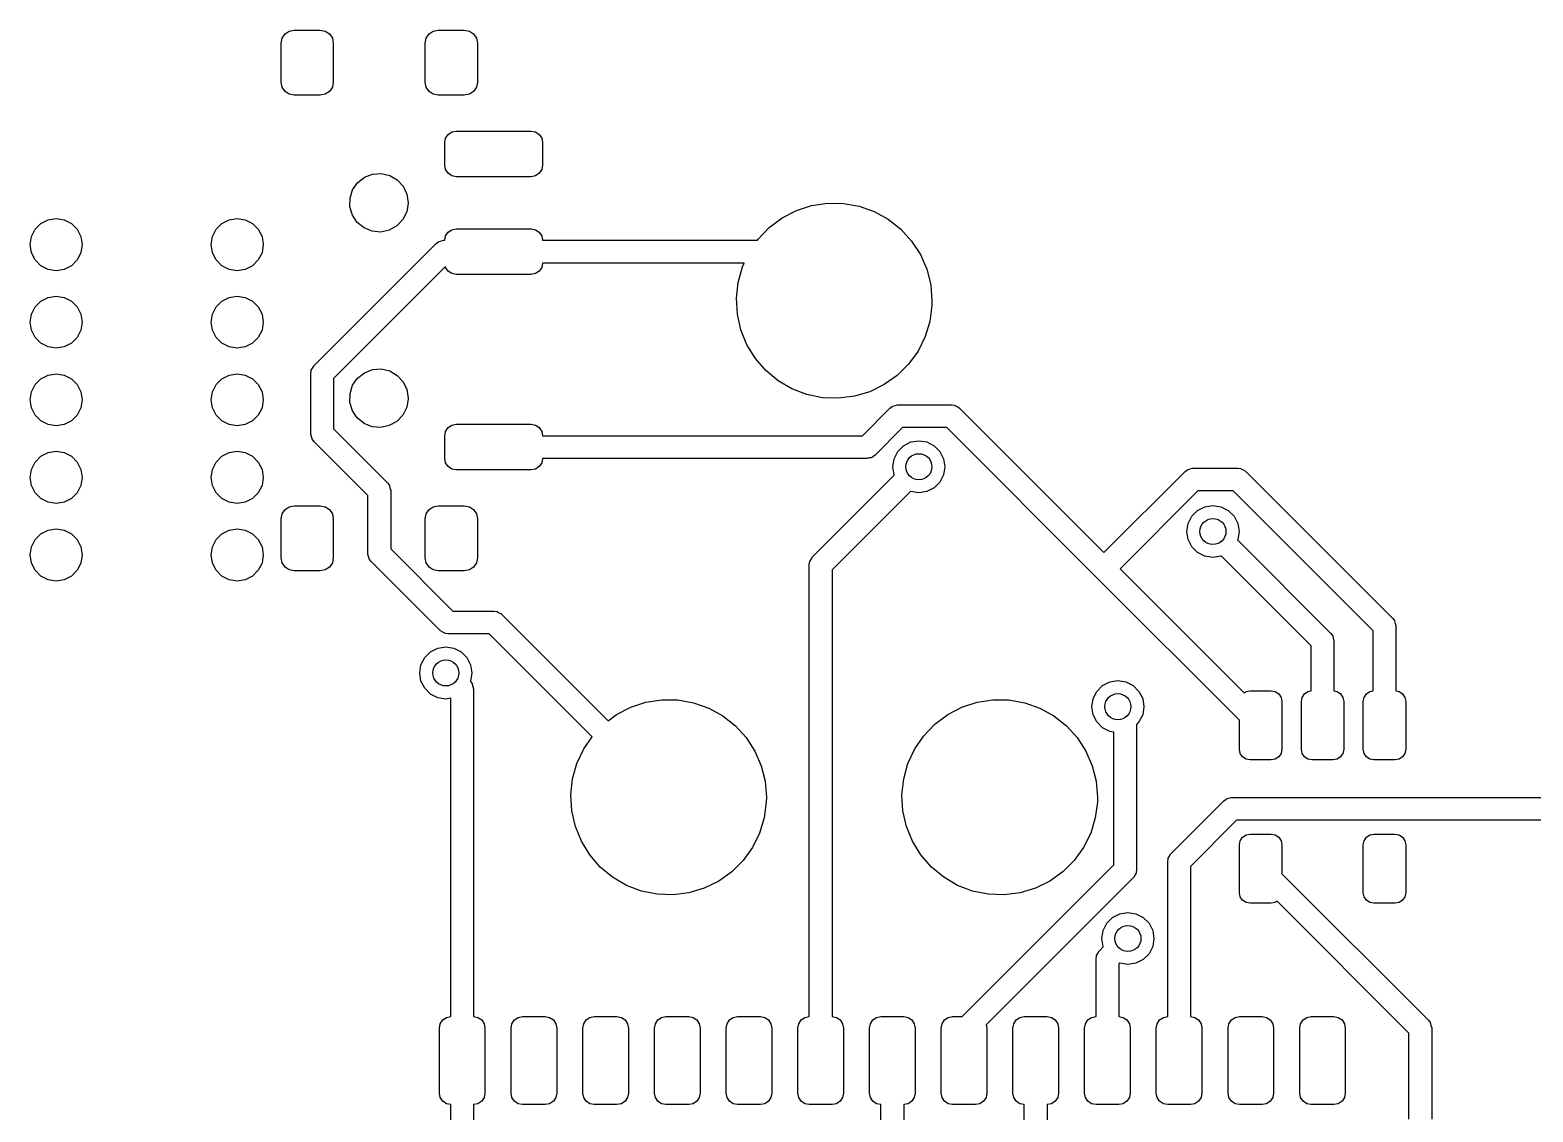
# Model space of a CAD drawing. Extents: x 50 to 376, y -141 to -43.
# Drawn here: x 222.36 to 245.42, y -68.84 to -52.24 of the extents above; entities that cross this region are included whole.
import ezdxf

# ---------------------------------------------------------------- set-up
doc = ezdxf.new("R2010")
doc.units = 0
doc.layers.add('BLACK', color=7, linetype='CONTINUOUS')

msp = doc.modelspace()

# ---------------------------------------------------------------- linework, layer by layer
at = {"layer": 'BLACK', "linetype": 'CONTINUOUS'}
for p, q in [((226.226, -52.3615), (226.27, -52.2966)), ((226.27, -52.2966), (226.334, -52.2532)), ((226.334, -52.2532), (226.411, -52.238)), ((226.411, -52.238), (226.811, -52.238)), ((226.811, -52.238), (226.888, -52.2532)), ((226.888, -52.2532), (226.952, -52.2966)), ((226.952, -52.2966), (226.996, -52.3615)), ((228.436, -52.3615), (228.48, -52.2966)), ((228.48, -52.2966), (228.544, -52.2532)), ((228.544, -52.2532), (228.621, -52.238)), ((228.621, -52.238), (229.021, -52.238)), ((229.021, -52.238), (229.098, -52.2532)), ((229.098, -52.2532), (229.162, -52.2966)), ((229.162, -52.2966), (229.206, -52.3615)), ((226.211, -52.438), (226.226, -52.3615)), ((226.211, -53.038), (226.211, -52.438)), ((226.996, -52.3615), (227.011, -52.438)), ((227.011, -52.438), (227.011, -53.038)), ((228.421, -52.438), (228.436, -52.3615)), ((228.421, -53.038), (228.421, -52.438)), ((229.206, -52.3615), (229.221, -52.438)), ((229.221, -52.438), (229.221, -53.038)), ((226.226, -53.1145), (226.211, -53.038)), ((226.27, -53.1794), (226.226, -53.1145)), ((226.334, -53.2228), (226.27, -53.1794)), ((226.411, -53.238), (226.334, -53.2228)), ((226.811, -53.238), (226.411, -53.238)), ((226.888, -53.2228), (226.811, -53.238)), ((226.952, -53.1794), (226.888, -53.2228)), ((226.996, -53.1145), (226.952, -53.1794)), ((227.011, -53.038), (226.996, -53.1145)), ((228.436, -53.1145), (228.421, -53.038)), ((228.48, -53.1794), (228.436, -53.1145)), ((228.544, -53.2228), (228.48, -53.1794)), ((228.621, -53.238), (228.544, -53.2228)), ((229.021, -53.238), (228.621, -53.238)), ((229.098, -53.2228), (229.021, -53.238)), ((229.162, -53.1794), (229.098, -53.2228)), ((229.206, -53.1145), (229.162, -53.1794)), ((229.221, -53.038), (229.206, -53.1145)), ((228.721, -53.963), (228.734, -53.896)), ((228.734, -53.896), (228.772, -53.8393)), ((228.772, -53.8393), (228.829, -53.8013)), ((228.829, -53.8013), (228.896, -53.788)), ((228.896, -53.788), (230.046, -53.788)), ((230.046, -53.788), (230.113, -53.8013)), ((230.113, -53.8013), (230.17, -53.8393)), ((230.17, -53.8393), (230.208, -53.896)), ((230.208, -53.896), (230.221, -53.963)), ((228.721, -54.313), (228.721, -53.963)), ((230.221, -53.963), (230.221, -54.313)), ((228.734, -54.38), (228.721, -54.313)), ((228.772, -54.4367), (228.734, -54.38)), ((230.208, -54.38), (230.17, -54.4367)), ((230.221, -54.313), (230.208, -54.38)), ((227.307, -54.69), (227.383, -54.58)), ((227.383, -54.58), (227.488, -54.4971)), ((227.488, -54.4971), (227.613, -54.4488)), ((227.613, -54.4488), (227.746, -54.4394)), ((227.746, -54.4394), (227.877, -54.4696)), ((227.877, -54.4696), (227.992, -54.5368)), ((227.992, -54.5368), (228.083, -54.6351)), ((228.083, -54.6351), (228.141, -54.7557)), ((228.829, -54.4747), (228.772, -54.4367)), ((228.896, -54.488), (228.829, -54.4747)), ((230.046, -54.488), (228.896, -54.488)), ((230.113, -54.4747), (230.046, -54.488)), ((230.17, -54.4367), (230.113, -54.4747)), ((227.265, -54.9514), (227.267, -54.8176)), ((227.267, -54.8176), (227.307, -54.69)), ((228.141, -54.7557), (228.161, -54.888)), ((227.304, -55.0796), (227.265, -54.9514)), ((227.378, -55.1909), (227.304, -55.0796)), ((228.139, -55.0271), (228.079, -55.1468)), ((228.161, -54.8951), (228.139, -55.0271)), ((228.161, -54.888), (228.161, -54.8951)), ((233.897, -55.1217), (234.115, -55.0082)), ((234.115, -55.0082), (234.348, -54.9318)), ((234.348, -54.9318), (234.591, -54.8947)), ((234.591, -54.8947), (234.837, -54.8977)), ((234.837, -54.8977), (235.079, -54.9408)), ((235.079, -54.9408), (235.311, -55.0228)), ((235.311, -55.0228), (235.526, -55.1416)), ((222.378, -55.407), (222.434, -55.2955)), ((222.434, -55.2955), (222.523, -55.207)), ((222.523, -55.207), (222.634, -55.1502)), ((222.634, -55.1502), (222.758, -55.1306)), ((222.758, -55.1306), (222.882, -55.1502)), ((222.882, -55.1502), (222.993, -55.207)), ((222.993, -55.207), (223.082, -55.2955)), ((223.082, -55.2955), (223.138, -55.407)), ((225.156, -55.407), (225.213, -55.2955)), ((225.213, -55.2955), (225.301, -55.207)), ((225.301, -55.207), (225.413, -55.1502)), ((225.413, -55.1502), (225.536, -55.1306)), ((225.536, -55.1306), (225.66, -55.1502)), ((225.66, -55.1502), (225.771, -55.207)), ((225.771, -55.207), (225.86, -55.2955)), ((225.86, -55.2955), (225.917, -55.407)), ((227.482, -55.2753), (227.378, -55.1909)), ((227.606, -55.3256), (227.482, -55.2753)), ((227.739, -55.3371), (227.606, -55.3256)), ((227.87, -55.3089), (227.739, -55.3371)), ((227.987, -55.2436), (227.87, -55.3089)), ((228.079, -55.1468), (227.987, -55.2436)), ((228.734, -55.396), (228.772, -55.3393)), ((228.772, -55.3393), (228.829, -55.3013)), ((228.829, -55.3013), (228.896, -55.288)), ((228.896, -55.288), (230.046, -55.288)), ((230.046, -55.288), (230.113, -55.3013)), ((230.113, -55.3013), (230.17, -55.3393)), ((230.17, -55.3393), (230.208, -55.396)), ((233.53, -55.447), (233.7, -55.2693)), ((233.7, -55.2693), (233.897, -55.1217)), ((235.526, -55.1416), (235.719, -55.294)), ((235.719, -55.294), (235.884, -55.4758)), ((222.358, -55.5306), (222.378, -55.407)), ((222.378, -55.6542), (222.358, -55.5306)), ((223.138, -55.407), (223.158, -55.5306)), ((223.158, -55.5306), (223.138, -55.6542)), ((225.136, -55.5306), (225.156, -55.407)), ((225.156, -55.6542), (225.136, -55.5306)), ((225.917, -55.407), (225.936, -55.5306)), ((225.936, -55.5306), (225.917, -55.6542)), ((226.716, -57.3877), (228.59, -55.5143)), ((228.59, -55.5143), (228.624, -55.4874)), ((228.624, -55.4874), (228.629, -55.486)), ((228.629, -55.486), (228.632, -55.4829)), ((228.632, -55.4829), (228.669, -55.474)), ((228.669, -55.474), (228.704, -55.4632)), ((228.704, -55.4632), (228.709, -55.4641)), ((228.709, -55.4641), (228.713, -55.463)), ((228.713, -55.463), (228.721, -55.463)), ((228.721, -55.463), (228.734, -55.396)), ((230.208, -55.396), (230.221, -55.463)), ((230.221, -55.463), (233.519, -55.463)), ((233.519, -55.463), (233.53, -55.447)), ((235.884, -55.4758), (236.018, -55.6822)), ((222.434, -55.7657), (222.378, -55.6542)), ((222.523, -55.8542), (222.434, -55.7657)), ((223.082, -55.7657), (222.993, -55.8542)), ((223.138, -55.6542), (223.082, -55.7657)), ((225.213, -55.7657), (225.156, -55.6542)), ((225.301, -55.8542), (225.213, -55.7657)), ((225.86, -55.7657), (225.771, -55.8542)), ((225.917, -55.6542), (225.86, -55.7657)), ((236.018, -55.6822), (236.116, -55.9076)), ((222.634, -55.911), (222.523, -55.8542)), ((222.758, -55.9306), (222.634, -55.911)), ((222.882, -55.911), (222.758, -55.9306)), ((222.993, -55.8542), (222.882, -55.911)), ((225.413, -55.911), (225.301, -55.8542)), ((225.536, -55.9306), (225.413, -55.911)), ((225.66, -55.911), (225.536, -55.9306)), ((225.771, -55.8542), (225.66, -55.911)), ((228.732, -55.8672), (227.015, -57.5839)), ((228.734, -55.88), (228.732, -55.8672)), ((228.772, -55.9367), (228.734, -55.88)), ((228.829, -55.9747), (228.772, -55.9367)), ((228.896, -55.988), (228.829, -55.9747)), ((230.046, -55.988), (228.896, -55.988)), ((230.113, -55.9747), (230.046, -55.988)), ((230.17, -55.9367), (230.113, -55.9747)), ((230.208, -55.88), (230.17, -55.9367)), ((230.221, -55.813), (230.208, -55.88)), ((233.316, -55.813), (230.221, -55.813)), ((233.223, -56.1099), (233.288, -55.8731)), ((233.288, -55.8731), (233.316, -55.813)), ((236.116, -55.9076), (236.176, -56.146)), ((233.196, -56.3544), (233.223, -56.1099)), ((236.176, -56.146), (236.196, -56.391)), ((222.378, -56.5977), (222.434, -56.4862)), ((222.434, -56.4862), (222.523, -56.3977)), ((222.523, -56.3977), (222.634, -56.3409)), ((222.634, -56.3409), (222.758, -56.3213)), ((222.758, -56.3213), (222.882, -56.3409)), ((222.882, -56.3409), (222.993, -56.3977)), ((222.993, -56.3977), (223.082, -56.4862)), ((223.082, -56.4862), (223.138, -56.5977)), ((225.156, -56.5977), (225.213, -56.4862)), ((225.213, -56.4862), (225.301, -56.3977)), ((225.301, -56.3977), (225.413, -56.3409)), ((225.413, -56.3409), (225.536, -56.3213)), ((225.536, -56.3213), (225.66, -56.3409)), ((225.66, -56.3409), (225.771, -56.3977)), ((225.771, -56.3977), (225.86, -56.4862)), ((225.86, -56.4862), (225.917, -56.5977)), ((233.211, -56.5998), (233.196, -56.3544)), ((236.194, -56.4643), (236.162, -56.708)), ((236.196, -56.391), (236.194, -56.4643)), ((222.358, -56.7213), (222.378, -56.5977)), ((222.378, -56.8449), (222.358, -56.7213)), ((223.138, -56.5977), (223.158, -56.7213)), ((223.158, -56.7213), (223.138, -56.8449)), ((225.136, -56.7213), (225.156, -56.5977)), ((225.156, -56.8449), (225.136, -56.7213)), ((225.917, -56.5977), (225.936, -56.7213)), ((225.936, -56.7213), (225.917, -56.8449)), ((233.265, -56.8396), (233.211, -56.5998)), ((236.162, -56.708), (236.091, -56.9432)), ((222.434, -56.9564), (222.378, -56.8449)), ((223.138, -56.8449), (223.082, -56.9564)), ((225.213, -56.9564), (225.156, -56.8449)), ((225.917, -56.8449), (225.86, -56.9564)), ((233.357, -57.0673), (233.265, -56.8396)), ((236.091, -56.9432), (235.982, -57.1636)), ((222.523, -57.0449), (222.434, -56.9564)), ((222.634, -57.1017), (222.523, -57.0449)), ((222.758, -57.1213), (222.634, -57.1017)), ((222.882, -57.1017), (222.758, -57.1213)), ((222.993, -57.0449), (222.882, -57.1017)), ((223.082, -56.9564), (222.993, -57.0449)), ((225.301, -57.0449), (225.213, -56.9564)), ((225.413, -57.1017), (225.301, -57.0449)), ((225.536, -57.1213), (225.413, -57.1017)), ((225.66, -57.1017), (225.536, -57.1213)), ((225.771, -57.0449), (225.66, -57.1017)), ((225.86, -56.9564), (225.771, -57.0449)), ((233.486, -57.2769), (233.357, -57.0673)), ((235.982, -57.1636), (235.838, -57.3632)), ((226.692, -57.4272), (226.71, -57.3943)), ((226.71, -57.3943), (226.714, -57.3917)), ((226.714, -57.3917), (226.716, -57.3877)), ((233.647, -57.4627), (233.486, -57.2769)), ((235.838, -57.3632), (235.664, -57.5367)), ((222.434, -57.6769), (222.523, -57.5884)), ((222.523, -57.5884), (222.634, -57.5316)), ((222.634, -57.5316), (222.758, -57.512)), ((222.758, -57.512), (222.882, -57.5316)), ((222.882, -57.5316), (222.993, -57.5884)), ((222.993, -57.5884), (223.082, -57.6769)), ((225.213, -57.6769), (225.301, -57.5884)), ((225.301, -57.5884), (225.413, -57.5316)), ((225.413, -57.5316), (225.536, -57.512)), ((225.536, -57.512), (225.66, -57.5316)), ((225.66, -57.5316), (225.771, -57.5884)), ((225.771, -57.5884), (225.86, -57.6769)), ((226.665, -57.5114), (226.671, -57.4679)), ((226.665, -58.4321), (226.665, -57.5114)), ((226.671, -57.4679), (226.673, -57.4637)), ((226.673, -57.4591), (226.692, -57.4272)), ((226.673, -57.4637), (226.673, -57.4591)), ((227.015, -57.5839), (227.015, -58.3596)), ((227.307, -57.69), (227.383, -57.58)), ((227.383, -57.58), (227.488, -57.4971)), ((227.488, -57.4971), (227.613, -57.4488)), ((227.613, -57.4488), (227.746, -57.4394)), ((227.746, -57.4394), (227.877, -57.4696)), ((227.877, -57.4696), (227.992, -57.5368)), ((227.992, -57.5368), (228.083, -57.6351)), ((228.083, -57.6351), (228.141, -57.7557)), ((233.836, -57.6197), (233.647, -57.4627)), ((234.048, -57.7437), (233.836, -57.6197)), ((235.664, -57.5367), (235.464, -57.6794)), ((222.358, -57.912), (222.378, -57.7884)), ((222.378, -57.7884), (222.434, -57.6769)), ((223.082, -57.6769), (223.138, -57.7884)), ((223.138, -57.7884), (223.158, -57.912)), ((225.136, -57.912), (225.156, -57.7884)), ((225.156, -57.7884), (225.213, -57.6769)), ((225.86, -57.6769), (225.917, -57.7884)), ((225.917, -57.7884), (225.936, -57.912)), ((227.265, -57.9514), (227.267, -57.8176)), ((227.267, -57.8176), (227.307, -57.69)), ((228.141, -57.7557), (228.161, -57.888)), ((234.278, -57.8314), (234.048, -57.7437)), ((234.518, -57.8804), (234.278, -57.8314)), ((235.008, -57.8582), (234.764, -57.8895)), ((235.243, -57.7876), (235.008, -57.8582)), ((235.464, -57.6794), (235.243, -57.7876)), ((222.378, -58.0356), (222.358, -57.912)), ((222.434, -58.1471), (222.378, -58.0356)), ((223.138, -58.0356), (223.082, -58.1471)), ((223.158, -57.912), (223.138, -58.0356)), ((225.156, -58.0356), (225.136, -57.912)), ((225.213, -58.1471), (225.156, -58.0356)), ((225.917, -58.0356), (225.86, -58.1471)), ((225.936, -57.912), (225.917, -58.0356)), ((227.304, -58.0796), (227.265, -57.9514)), ((227.378, -58.1909), (227.304, -58.0796)), ((228.139, -58.0271), (228.079, -58.1468)), ((228.161, -57.8951), (228.139, -58.0271)), ((228.161, -57.888), (228.161, -57.8951)), ((234.764, -57.8895), (234.518, -57.8804)), ((235.128, -58.463), (235.55, -58.0407)), ((235.55, -58.0407), (235.585, -58.0138)), ((235.585, -58.0138), (235.589, -58.0124)), ((235.589, -58.0124), (235.593, -58.0093)), ((235.593, -58.0093), (235.629, -58.0004)), ((235.629, -58.0004), (235.665, -57.9896)), ((235.665, -57.9896), (235.669, -57.9905)), ((235.669, -57.9905), (235.674, -57.9894)), ((235.674, -57.9894), (236.495, -57.9894)), ((236.495, -57.9894), (236.539, -57.9949)), ((236.539, -57.9949), (236.543, -57.9971)), ((236.543, -57.9971), (236.548, -57.9974)), ((236.548, -57.9974), (236.58, -58.0167)), ((236.58, -58.0167), (236.612, -58.0343)), ((236.612, -58.0343), (236.615, -58.0382)), ((236.615, -58.0382), (236.619, -58.0407)), ((236.619, -58.0407), (238.835, -60.2565)), ((222.523, -58.2356), (222.434, -58.1471)), ((222.634, -58.2924), (222.523, -58.2356)), ((222.758, -58.312), (222.634, -58.2924)), ((222.882, -58.2924), (222.758, -58.312)), ((222.993, -58.2356), (222.882, -58.2924)), ((223.082, -58.1471), (222.993, -58.2356)), ((225.301, -58.2356), (225.213, -58.1471)), ((225.413, -58.2924), (225.301, -58.2356)), ((225.536, -58.312), (225.413, -58.2924)), ((225.66, -58.2924), (225.536, -58.312)), ((225.771, -58.2356), (225.66, -58.2924)), ((225.86, -58.1471), (225.771, -58.2356)), ((227.482, -58.2753), (227.378, -58.1909)), ((227.606, -58.3256), (227.482, -58.2753)), ((227.739, -58.3371), (227.606, -58.3256)), ((227.87, -58.3089), (227.739, -58.3371)), ((227.987, -58.2436), (227.87, -58.3089)), ((228.079, -58.1468), (227.987, -58.2436)), ((228.772, -58.3393), (228.829, -58.3013)), ((228.829, -58.3013), (228.896, -58.288)), ((228.896, -58.288), (230.046, -58.288)), ((230.046, -58.288), (230.113, -58.3013)), ((230.113, -58.3013), (230.17, -58.3393)), ((226.666, -58.4367), (226.665, -58.4321)), ((226.665, -58.4413), (226.666, -58.4367)), ((226.676, -58.477), (226.665, -58.4413)), ((226.685, -58.5132), (226.676, -58.477)), ((226.688, -58.5167), (226.685, -58.5132)), ((226.689, -58.5212), (226.688, -58.5167)), ((226.716, -58.5558), (226.689, -58.5212)), ((227.541, -59.3805), (226.716, -58.5558)), ((227.015, -58.3596), (227.84, -59.1843)), ((228.721, -58.463), (228.734, -58.396)), ((228.721, -58.813), (228.721, -58.463)), ((228.734, -58.396), (228.772, -58.3393)), ((230.17, -58.3393), (230.208, -58.396)), ((230.208, -58.396), (230.221, -58.463)), ((230.221, -58.463), (235.128, -58.463)), ((235.746, -58.3394), (235.324, -58.7616)), ((236.423, -58.3394), (235.746, -58.3394)), ((235.76, -58.6161), (235.871, -58.5593)), ((235.871, -58.5593), (235.995, -58.5397)), ((235.995, -58.5397), (236.119, -58.5593)), ((236.119, -58.5593), (236.23, -58.6161)), ((238.711, -60.6277), (236.423, -58.3394)), ((222.434, -58.8676), (222.523, -58.7791)), ((222.523, -58.7791), (222.634, -58.7223)), ((222.634, -58.7223), (222.758, -58.7027)), ((222.758, -58.7027), (222.882, -58.7223)), ((222.882, -58.7223), (222.993, -58.7791)), ((222.993, -58.7791), (223.082, -58.8676)), ((225.213, -58.8676), (225.301, -58.7791)), ((225.301, -58.7791), (225.413, -58.7223)), ((225.413, -58.7223), (225.536, -58.7027)), ((225.536, -58.7027), (225.66, -58.7223)), ((225.66, -58.7223), (225.771, -58.7791)), ((225.771, -58.7791), (225.86, -58.8676)), ((235.271, -58.7957), (235.261, -58.802)), ((235.281, -58.7931), (235.271, -58.7957)), ((235.285, -58.7898), (235.281, -58.7931)), ((235.289, -58.7885), (235.285, -58.7898)), ((235.324, -58.7616), (235.289, -58.7885)), ((235.614, -58.8161), (235.671, -58.7046)), ((235.671, -58.7046), (235.76, -58.6161)), ((236.23, -58.6161), (236.319, -58.7046)), ((236.319, -58.7046), (236.375, -58.8161)), ((222.358, -59.1027), (222.378, -58.9791)), ((222.378, -58.9791), (222.434, -58.8676)), ((223.082, -58.8676), (223.138, -58.9791)), ((223.138, -58.9791), (223.158, -59.1027)), ((225.136, -59.1027), (225.156, -58.9791)), ((225.156, -58.9791), (225.213, -58.8676)), ((225.86, -58.8676), (225.917, -58.9791)), ((225.917, -58.9791), (225.936, -59.1027)), ((228.734, -58.88), (228.721, -58.813)), ((228.772, -58.9367), (228.734, -58.88)), ((228.829, -58.9747), (228.772, -58.9367)), ((228.896, -58.988), (228.829, -58.9747)), ((230.046, -58.988), (228.896, -58.988)), ((230.113, -58.9747), (230.046, -58.988)), ((230.17, -58.9367), (230.113, -58.9747)), ((230.208, -58.88), (230.17, -58.9367)), ((230.221, -58.813), (230.208, -58.88)), ((235.2, -58.813), (230.221, -58.813)), ((235.205, -58.8118), (235.2, -58.813)), ((235.209, -58.8127), (235.205, -58.8118)), ((235.234, -58.8051), (235.209, -58.8127)), ((235.261, -58.802), (235.234, -58.8051)), ((235.595, -58.9397), (235.614, -58.8161)), ((235.614, -59.0633), (235.595, -58.9397)), ((236.375, -58.8161), (236.395, -58.9397)), ((236.395, -58.9397), (236.375, -59.0633)), ((238.835, -60.2565), (240.079, -59.0123)), ((240.079, -59.0123), (240.114, -58.9854)), ((240.114, -58.9854), (240.119, -58.984)), ((240.119, -58.984), (240.122, -58.9809)), ((240.122, -58.9809), (240.158, -58.972)), ((240.158, -58.972), (240.194, -58.9612)), ((240.194, -58.9612), (240.199, -58.9621)), ((240.199, -58.9621), (240.203, -58.961)), ((240.203, -58.961), (240.888, -58.961)), ((240.888, -58.961), (240.931, -58.9665)), ((240.931, -58.9665), (240.935, -58.9687)), ((240.935, -58.9687), (240.94, -58.969)), ((240.94, -58.969), (240.972, -58.9883)), ((240.972, -58.9883), (241.005, -59.0059)), ((241.005, -59.0059), (241.007, -59.0098)), ((241.007, -59.0098), (241.011, -59.0123)), ((241.011, -59.0123), (243.263, -61.2636)), ((222.378, -59.2263), (222.358, -59.1027)), ((222.434, -59.3378), (222.378, -59.2263)), ((223.138, -59.2263), (223.082, -59.3378)), ((223.158, -59.1027), (223.138, -59.2263)), ((225.156, -59.2263), (225.136, -59.1027)), ((225.213, -59.3378), (225.156, -59.2263)), ((225.917, -59.2263), (225.86, -59.3378)), ((225.936, -59.1027), (225.917, -59.2263)), ((227.84, -59.1843), (227.867, -59.2189)), ((227.867, -59.2189), (227.868, -59.2234)), ((227.868, -59.2234), (227.871, -59.2269)), ((227.871, -59.2269), (227.88, -59.2631)), ((234.364, -60.3227), (235.618, -59.0695)), ((235.618, -59.0695), (235.614, -59.0633)), ((236.319, -59.1748), (236.23, -59.2633)), ((236.375, -59.0633), (236.319, -59.1748)), ((222.523, -59.4263), (222.434, -59.3378)), ((222.634, -59.4831), (222.523, -59.4263)), ((222.758, -59.5027), (222.634, -59.4831)), ((222.882, -59.4831), (222.758, -59.5027)), ((222.993, -59.4263), (222.882, -59.4831)), ((223.082, -59.3378), (222.993, -59.4263)), ((225.301, -59.4263), (225.213, -59.3378)), ((225.413, -59.4831), (225.301, -59.4263)), ((225.536, -59.5027), (225.413, -59.4831)), ((225.66, -59.4831), (225.536, -59.5027)), ((225.771, -59.4263), (225.66, -59.4831)), ((225.86, -59.3378), (225.771, -59.4263)), ((227.541, -60.2715), (227.541, -59.3805)), ((227.88, -59.2631), (227.891, -59.2988)), ((227.891, -59.2988), (227.89, -59.3034)), ((227.89, -59.3034), (227.891, -59.308)), ((227.891, -59.308), (227.891, -60.199)), ((235.865, -59.317), (234.663, -60.5189)), ((235.871, -59.3201), (235.865, -59.317)), ((235.995, -59.3397), (235.871, -59.3201)), ((236.119, -59.3201), (235.995, -59.3397)), ((236.23, -59.2633), (236.119, -59.3201)), ((240.276, -59.311), (239.083, -60.504)), ((240.815, -59.311), (240.276, -59.311)), ((242.964, -61.4598), (240.815, -59.311)), ((226.211, -59.738), (226.226, -59.6615)), ((226.226, -59.6615), (226.27, -59.5966)), ((226.27, -59.5966), (226.334, -59.5532)), ((226.334, -59.5532), (226.411, -59.538)), ((226.411, -59.538), (226.811, -59.538)), ((226.811, -59.538), (226.888, -59.5532)), ((226.888, -59.5532), (226.952, -59.5966)), ((226.952, -59.5966), (226.996, -59.6615)), ((226.996, -59.6615), (227.011, -59.738)), ((228.421, -59.738), (228.436, -59.6615)), ((228.436, -59.6615), (228.48, -59.5966)), ((228.48, -59.5966), (228.544, -59.5532)), ((228.544, -59.5532), (228.621, -59.538)), ((228.621, -59.538), (229.021, -59.538)), ((229.021, -59.538), (229.098, -59.5532)), ((229.098, -59.5532), (229.162, -59.5966)), ((229.162, -59.5966), (229.206, -59.6615)), ((229.206, -59.6615), (229.221, -59.738)), ((240.126, -59.8099), (240.183, -59.6984)), ((240.183, -59.6984), (240.272, -59.6099)), ((240.272, -59.6099), (240.383, -59.5531)), ((240.383, -59.5531), (240.507, -59.5335)), ((240.507, -59.5335), (240.63, -59.5531)), ((240.63, -59.5531), (240.742, -59.6099)), ((240.742, -59.6099), (240.83, -59.6984)), ((240.83, -59.6984), (240.887, -59.8099)), ((222.523, -59.9698), (222.634, -59.913)), ((222.634, -59.913), (222.758, -59.8934)), ((222.758, -59.8934), (222.882, -59.913)), ((222.882, -59.913), (222.993, -59.9698)), ((225.301, -59.9698), (225.413, -59.913)), ((225.413, -59.913), (225.536, -59.8934)), ((225.536, -59.8934), (225.66, -59.913)), ((225.66, -59.913), (225.771, -59.9698)), ((226.211, -60.338), (226.211, -59.738)), ((227.011, -59.738), (227.011, -60.338)), ((228.421, -60.338), (228.421, -59.738)), ((229.221, -59.738), (229.221, -60.338)), ((240.107, -59.9335), (240.126, -59.8099)), ((240.126, -60.0571), (240.107, -59.9335)), ((240.887, -59.8099), (240.907, -59.9335)), ((240.907, -59.9335), (240.887, -60.0571)), ((222.358, -60.2934), (222.378, -60.1698)), ((222.378, -60.1698), (222.434, -60.0583)), ((222.434, -60.0583), (222.523, -59.9698)), ((222.993, -59.9698), (223.082, -60.0583)), ((223.082, -60.0583), (223.138, -60.1698)), ((223.138, -60.1698), (223.158, -60.2934)), ((225.136, -60.2934), (225.156, -60.1698)), ((225.156, -60.1698), (225.213, -60.0583)), ((225.213, -60.0583), (225.301, -59.9698)), ((225.771, -59.9698), (225.86, -60.0583)), ((225.86, -60.0583), (225.917, -60.1698)), ((225.917, -60.1698), (225.936, -60.2934)), ((240.183, -60.1686), (240.126, -60.0571)), ((240.272, -60.2571), (240.183, -60.1686)), ((240.887, -60.0571), (240.884, -60.0633)), ((240.884, -60.0633), (242.313, -61.4921)), ((222.378, -60.417), (222.358, -60.2934)), ((223.158, -60.2934), (223.138, -60.417)), ((225.156, -60.417), (225.136, -60.2934)), ((225.936, -60.2934), (225.917, -60.417)), ((226.226, -60.4145), (226.211, -60.338)), ((227.011, -60.338), (226.996, -60.4145)), ((227.542, -60.2761), (227.541, -60.2715)), ((227.541, -60.2807), (227.542, -60.2761)), ((227.552, -60.3164), (227.541, -60.2807)), ((227.561, -60.3526), (227.552, -60.3164)), ((227.564, -60.3561), (227.561, -60.3526)), ((227.565, -60.3606), (227.564, -60.3561)), ((227.592, -60.3952), (227.565, -60.3606)), ((228.649, -61.4522), (227.592, -60.3952)), ((227.891, -60.199), (228.845, -61.1535)), ((228.436, -60.4145), (228.421, -60.338)), ((229.221, -60.338), (229.206, -60.4145)), ((234.313, -60.4464), (234.319, -60.4029)), ((234.319, -60.4029), (234.321, -60.3987)), ((234.321, -60.3941), (234.341, -60.3622)), ((234.321, -60.3987), (234.321, -60.3941)), ((234.341, -60.3622), (234.358, -60.3293)), ((234.358, -60.3293), (234.362, -60.3267)), ((234.362, -60.3267), (234.364, -60.3227)), ((240.383, -60.3139), (240.272, -60.2571)), ((240.507, -60.3335), (240.383, -60.3139)), ((240.63, -60.3139), (240.507, -60.3335)), ((240.636, -60.3108), (240.63, -60.3139)), ((242.014, -61.6883), (240.636, -60.3108)), ((222.434, -60.5285), (222.378, -60.417)), ((222.523, -60.617), (222.434, -60.5285)), ((222.634, -60.6738), (222.523, -60.617)), ((222.993, -60.617), (222.882, -60.6738)), ((223.082, -60.5285), (222.993, -60.617)), ((223.138, -60.417), (223.082, -60.5285)), ((225.213, -60.5285), (225.156, -60.417)), ((225.301, -60.617), (225.213, -60.5285)), ((225.413, -60.6738), (225.301, -60.617)), ((225.771, -60.617), (225.66, -60.6738)), ((225.86, -60.5285), (225.771, -60.617)), ((225.917, -60.417), (225.86, -60.5285)), ((226.27, -60.4794), (226.226, -60.4145)), ((226.334, -60.5228), (226.27, -60.4794)), ((226.411, -60.538), (226.334, -60.5228)), ((226.811, -60.538), (226.411, -60.538)), ((226.888, -60.5228), (226.811, -60.538)), ((226.952, -60.4794), (226.888, -60.5228)), ((226.996, -60.4145), (226.952, -60.4794)), ((228.48, -60.4794), (228.436, -60.4145)), ((228.544, -60.5228), (228.48, -60.4794)), ((228.621, -60.538), (228.544, -60.5228)), ((229.021, -60.538), (228.621, -60.538)), ((229.098, -60.5228), (229.021, -60.538)), ((229.162, -60.4794), (229.098, -60.5228)), ((229.206, -60.4145), (229.162, -60.4794)), ((234.313, -67.378), (234.313, -60.4464)), ((234.663, -60.5189), (234.663, -67.378)), ((240.914, -62.8305), (238.711, -60.6277)), ((239.083, -60.504), (240.987, -62.4086)), ((222.758, -60.6934), (222.634, -60.6738)), ((222.882, -60.6738), (222.758, -60.6934)), ((225.536, -60.6934), (225.413, -60.6738)), ((225.66, -60.6738), (225.536, -60.6934)), ((228.845, -61.1535), (229.474, -61.1535)), ((229.474, -61.1535), (229.517, -61.159)), ((229.517, -61.159), (229.521, -61.1612)), ((229.521, -61.1612), (229.526, -61.1615)), ((229.526, -61.1615), (229.558, -61.1808)), ((229.558, -61.1808), (229.591, -61.1984)), ((229.591, -61.1984), (229.593, -61.2023)), ((229.593, -61.2023), (229.597, -61.2048)), ((229.597, -61.2048), (231.23, -62.8371)), ((243.263, -61.2636), (243.29, -61.2982)), ((243.29, -61.2982), (243.291, -61.3027)), ((243.291, -61.3027), (243.294, -61.3062)), ((243.294, -61.3062), (243.303, -61.3424)), ((228.653, -61.4547), (228.649, -61.4522)), ((228.656, -61.4585), (228.653, -61.4547)), ((228.689, -61.4762), (228.656, -61.4585)), ((228.721, -61.4955), (228.689, -61.4762)), ((228.725, -61.4958), (228.721, -61.4955)), ((228.729, -61.498), (228.725, -61.4958)), ((228.773, -61.5035), (228.729, -61.498)), ((229.401, -61.5035), (228.773, -61.5035)), ((230.98, -63.0823), (229.401, -61.5035)), ((242.313, -61.4921), (242.34, -61.5267)), ((242.34, -61.5267), (242.341, -61.5312)), ((242.341, -61.5312), (242.344, -61.5347)), ((242.344, -61.5347), (242.353, -61.5709)), ((242.964, -62.3805), (242.964, -61.4598)), ((243.303, -61.3424), (243.314, -61.3781)), ((243.314, -61.3781), (243.313, -61.3827)), ((243.313, -61.3827), (243.314, -61.3873)), ((243.314, -61.3873), (243.314, -62.3805)), ((228.413, -61.8687), (228.502, -61.7802)), ((228.502, -61.7802), (228.613, -61.7234)), ((228.613, -61.7234), (228.737, -61.7038)), ((228.737, -61.7038), (228.861, -61.7234)), ((228.861, -61.7234), (228.972, -61.7802)), ((228.972, -61.7802), (229.061, -61.8687)), ((242.014, -62.3805), (242.014, -61.6883)), ((242.353, -61.5709), (242.364, -61.6066)), ((242.364, -61.6066), (242.363, -61.6112)), ((242.363, -61.6112), (242.364, -61.6158)), ((242.364, -61.6158), (242.364, -62.3805)), ((228.337, -62.1038), (228.356, -61.9802)), ((228.356, -61.9802), (228.413, -61.8687)), ((229.061, -61.8687), (229.117, -61.9802)), ((229.117, -61.9802), (229.137, -62.1038)), ((228.356, -62.2274), (228.337, -62.1038)), ((228.413, -62.3389), (228.356, -62.2274)), ((229.117, -62.2274), (229.114, -62.234)), ((229.114, -62.234), (229.139, -62.266)), ((229.137, -62.1038), (229.117, -62.2274)), ((238.813, -62.2977), (238.925, -62.2409)), ((238.925, -62.2409), (239.048, -62.2213)), ((239.048, -62.2213), (239.172, -62.2409)), ((239.172, -62.2409), (239.284, -62.2977)), ((228.502, -62.4274), (228.413, -62.3389)), ((228.613, -62.4842), (228.502, -62.4274)), ((228.737, -62.5038), (228.613, -62.4842)), ((229.139, -62.266), (229.14, -62.2705)), ((229.14, -62.2705), (229.143, -62.274)), ((229.143, -62.274), (229.152, -62.3102)), ((229.152, -62.3102), (229.163, -62.3459)), ((229.163, -62.3459), (229.162, -62.3505)), ((229.162, -62.3505), (229.163, -62.3551)), ((229.163, -62.3551), (229.163, -67.378)), ((238.668, -62.4977), (238.725, -62.3862)), ((238.725, -62.3862), (238.813, -62.2977)), ((239.284, -62.2977), (239.372, -62.3862)), ((239.372, -62.3862), (239.429, -62.4977)), ((240.987, -62.4086), (241.014, -62.3904)), ((241.014, -62.3904), (241.076, -62.378)), ((241.076, -62.378), (241.401, -62.378)), ((241.401, -62.378), (241.464, -62.3904)), ((241.464, -62.3904), (241.516, -62.4256)), ((241.516, -62.4256), (241.552, -62.4783)), ((241.552, -62.4783), (241.564, -62.5405)), ((241.864, -62.5405), (241.876, -62.4783)), ((241.876, -62.4783), (241.912, -62.4256)), ((241.912, -62.4256), (241.964, -62.3904)), ((241.964, -62.3904), (242.014, -62.3805)), ((242.364, -62.3805), (242.414, -62.3904)), ((242.414, -62.3904), (242.466, -62.4256)), ((242.466, -62.4256), (242.502, -62.4783)), ((242.502, -62.4783), (242.514, -62.5405)), ((242.814, -62.5405), (242.826, -62.4783)), ((242.826, -62.4783), (242.862, -62.4256)), ((242.862, -62.4256), (242.914, -62.3904)), ((242.914, -62.3904), (242.964, -62.3805)), ((243.314, -62.3805), (243.364, -62.3904)), ((243.364, -62.3904), (243.416, -62.4256)), ((243.416, -62.4256), (243.452, -62.4783)), ((243.452, -62.4783), (243.464, -62.5405)), ((228.813, -62.4917), (228.737, -62.5038)), ((228.813, -67.378), (228.813, -62.4917)), ((231.357, -62.7417), (231.575, -62.6282)), ((231.575, -62.6282), (231.808, -62.5518)), ((231.808, -62.5518), (232.051, -62.5147)), ((232.051, -62.5147), (232.297, -62.5177)), ((232.297, -62.5177), (232.539, -62.5608)), ((232.539, -62.5608), (232.771, -62.6428)), ((232.771, -62.6428), (232.986, -62.7616)), ((236.437, -62.7417), (236.655, -62.6282)), ((236.655, -62.6282), (236.888, -62.5518)), ((236.888, -62.5518), (237.131, -62.5147)), ((237.131, -62.5147), (237.377, -62.5177)), ((237.377, -62.5177), (237.619, -62.5608)), ((237.619, -62.5608), (237.851, -62.6428)), ((237.851, -62.6428), (238.066, -62.7616)), ((238.648, -62.6213), (238.668, -62.4977)), ((238.668, -62.7449), (238.648, -62.6213)), ((239.429, -62.4977), (239.448, -62.6213)), ((239.448, -62.6213), (239.429, -62.7449)), ((241.564, -62.5405), (241.564, -63.2755)), ((241.864, -63.2755), (241.864, -62.5405)), ((242.514, -62.5405), (242.514, -63.2755)), ((242.814, -63.2755), (242.814, -62.5405)), ((243.464, -62.5405), (243.464, -63.2755)), ((231.23, -62.8371), (231.357, -62.7417)), ((232.986, -62.7616), (233.179, -62.914)), ((233.179, -62.914), (233.344, -63.0958)), ((236.07, -63.067), (236.24, -62.8893)), ((236.24, -62.8893), (236.437, -62.7417)), ((238.066, -62.7616), (238.259, -62.914)), ((238.259, -62.914), (238.424, -63.0958)), ((238.725, -62.8564), (238.668, -62.7449)), ((238.813, -62.9449), (238.725, -62.8564)), ((238.925, -63.0017), (238.813, -62.9449)), ((239.372, -62.8564), (239.336, -62.8924)), ((239.336, -62.8924), (239.336, -65.1233)), ((239.429, -62.7449), (239.372, -62.8564)), ((240.914, -63.2755), (240.914, -62.8305)), ((230.852, -63.2701), (230.98, -63.0823)), ((233.344, -63.0958), (233.478, -63.3022)), ((235.932, -63.2701), (236.07, -63.067)), ((238.424, -63.0958), (238.558, -63.3022)), ((238.986, -63.0114), (238.925, -63.0017)), ((238.986, -65.0508), (238.986, -63.0114)), ((230.748, -63.4931), (230.852, -63.2701)), ((233.478, -63.3022), (233.576, -63.5276)), ((235.828, -63.4931), (235.932, -63.2701)), ((238.558, -63.3022), (238.656, -63.5276)), ((240.926, -63.3377), (240.914, -63.2755)), ((240.962, -63.3904), (240.926, -63.3377)), ((241.014, -63.4256), (240.962, -63.3904)), ((241.516, -63.3904), (241.464, -63.4256)), ((241.552, -63.3377), (241.516, -63.3904)), ((241.564, -63.2755), (241.552, -63.3377)), ((241.876, -63.3377), (241.864, -63.2755)), ((241.912, -63.3904), (241.876, -63.3377)), ((241.964, -63.4256), (241.912, -63.3904)), ((242.466, -63.3904), (242.414, -63.4256)), ((242.502, -63.3377), (242.466, -63.3904)), ((242.514, -63.2755), (242.502, -63.3377)), ((242.826, -63.3377), (242.814, -63.2755)), ((242.862, -63.3904), (242.826, -63.3377)), ((242.914, -63.4256), (242.862, -63.3904)), ((243.416, -63.3904), (243.364, -63.4256)), ((243.452, -63.3377), (243.416, -63.3904)), ((243.464, -63.2755), (243.452, -63.3377)), ((230.683, -63.7299), (230.748, -63.4931)), ((233.576, -63.5276), (233.636, -63.766)), ((235.763, -63.7299), (235.828, -63.4931)), ((238.656, -63.5276), (238.716, -63.766)), ((241.076, -63.438), (241.014, -63.4256)), ((241.401, -63.438), (241.076, -63.438)), ((241.464, -63.4256), (241.401, -63.438)), ((242.026, -63.438), (241.964, -63.4256)), ((242.351, -63.438), (242.026, -63.438)), ((242.414, -63.4256), (242.351, -63.438)), ((242.976, -63.438), (242.914, -63.4256)), ((243.301, -63.438), (242.976, -63.438)), ((243.364, -63.4256), (243.301, -63.438)), ((230.656, -63.9744), (230.683, -63.7299)), ((233.636, -63.766), (233.656, -64.011)), ((235.736, -63.9744), (235.763, -63.7299)), ((238.716, -63.766), (238.736, -64.011)), ((230.671, -64.2198), (230.656, -63.9744)), ((233.654, -64.0843), (233.622, -64.328)), ((233.656, -64.011), (233.654, -64.0843)), ((235.751, -64.2198), (235.736, -63.9744)), ((238.734, -64.0843), (238.702, -64.328)), ((238.736, -64.011), (238.734, -64.0843)), ((239.864, -64.8754), (240.673, -64.0666)), ((240.673, -64.0666), (240.708, -64.0397)), ((240.708, -64.0397), (240.712, -64.0383)), ((240.712, -64.0383), (240.716, -64.0352)), ((240.716, -64.0352), (240.752, -64.0263)), ((240.752, -64.0263), (240.788, -64.0155)), ((240.788, -64.0155), (240.792, -64.0164)), ((240.792, -64.0164), (240.797, -64.0153)), ((240.797, -64.0153), (245.685, -64.0153)), ((230.725, -64.4596), (230.671, -64.2198)), ((233.622, -64.328), (233.551, -64.5632)), ((235.805, -64.4596), (235.751, -64.2198)), ((238.702, -64.328), (238.631, -64.5632)), ((230.817, -64.6873), (230.725, -64.4596)), ((233.551, -64.5632), (233.442, -64.7836)), ((235.897, -64.6873), (235.805, -64.4596)), ((238.631, -64.5632), (238.522, -64.7836)), ((240.869, -64.3653), (240.163, -65.0716)), ((245.613, -64.3653), (240.869, -64.3653)), ((230.946, -64.8969), (230.817, -64.6873)), ((233.442, -64.7836), (233.298, -64.9832)), ((236.026, -64.8969), (235.897, -64.6873)), ((238.522, -64.7836), (238.378, -64.9832)), ((240.914, -64.7405), (240.926, -64.6783)), ((240.914, -65.4755), (240.914, -64.7405)), ((240.926, -64.6783), (240.962, -64.6256)), ((240.962, -64.6256), (241.014, -64.5904)), ((241.014, -64.5904), (241.076, -64.578)), ((241.076, -64.578), (241.401, -64.578)), ((241.401, -64.578), (241.464, -64.5904)), ((241.464, -64.5904), (241.516, -64.6256)), ((241.516, -64.6256), (241.552, -64.6783)), ((241.552, -64.6783), (241.564, -64.7405)), ((241.564, -64.7405), (241.564, -65.1855)), ((242.814, -64.7405), (242.826, -64.6783)), ((242.814, -65.4755), (242.814, -64.7405)), ((242.826, -64.6783), (242.862, -64.6256)), ((242.862, -64.6256), (242.914, -64.5904)), ((242.914, -64.5904), (242.976, -64.578)), ((242.976, -64.578), (243.301, -64.578)), ((243.301, -64.578), (243.364, -64.5904)), ((243.364, -64.5904), (243.416, -64.6256)), ((243.416, -64.6256), (243.452, -64.6783)), ((243.452, -64.6783), (243.464, -64.7405)), ((243.464, -64.7405), (243.464, -65.4755)), ((231.107, -65.0827), (230.946, -64.8969)), ((233.298, -64.9832), (233.124, -65.1567)), ((236.187, -65.0827), (236.026, -64.8969)), ((238.378, -64.9832), (238.204, -65.1567)), ((239.813, -64.9991), (239.819, -64.9556)), ((239.813, -67.378), (239.813, -64.9991)), ((239.819, -64.9556), (239.821, -64.9514)), ((239.821, -64.9468), (239.841, -64.9149)), ((239.821, -64.9514), (239.821, -64.9468)), ((239.841, -64.9149), (239.858, -64.882)), ((239.858, -64.882), (239.862, -64.8794)), ((239.862, -64.8794), (239.864, -64.8754)), ((231.296, -65.2397), (231.107, -65.0827)), ((231.508, -65.3637), (231.296, -65.2397)), ((233.124, -65.1567), (232.924, -65.2994)), ((236.376, -65.2397), (236.187, -65.0827)), ((236.588, -65.3637), (236.376, -65.2397)), ((236.659, -67.378), (238.986, -65.0508)), ((239.285, -65.247), (237.028, -67.5035)), ((238.204, -65.1567), (238.004, -65.2994)), ((239.287, -65.243), (239.285, -65.247)), ((239.291, -65.2404), (239.287, -65.243)), ((239.309, -65.2075), (239.291, -65.2404)), ((239.328, -65.1756), (239.309, -65.2075)), ((239.331, -65.1668), (239.328, -65.171)), ((239.328, -65.171), (239.328, -65.1756)), ((239.336, -65.1233), (239.331, -65.1668)), ((240.163, -65.0716), (240.163, -67.378)), ((241.564, -65.1855), (243.812, -67.4335)), ((231.738, -65.4514), (231.508, -65.3637)), ((231.978, -65.5004), (231.738, -65.4514)), ((232.468, -65.4782), (232.224, -65.5095)), ((232.703, -65.4076), (232.468, -65.4782)), ((232.924, -65.2994), (232.703, -65.4076)), ((236.818, -65.4514), (236.588, -65.3637)), ((237.058, -65.5004), (236.818, -65.4514)), ((237.548, -65.4782), (237.304, -65.5095)), ((237.783, -65.4076), (237.548, -65.4782)), ((238.004, -65.2994), (237.783, -65.4076)), ((240.926, -65.5377), (240.914, -65.4755)), ((242.826, -65.5377), (242.814, -65.4755)), ((243.464, -65.4755), (243.452, -65.5377)), ((232.224, -65.5095), (231.978, -65.5004)), ((237.304, -65.5095), (237.058, -65.5004)), ((240.962, -65.5904), (240.926, -65.5377)), ((241.014, -65.6256), (240.962, -65.5904)), ((241.076, -65.638), (241.014, -65.6256)), ((241.401, -65.638), (241.076, -65.638)), ((241.464, -65.6256), (241.401, -65.638)), ((241.491, -65.6074), (241.464, -65.6256)), ((243.513, -67.6297), (241.491, -65.6074)), ((242.862, -65.5904), (242.826, -65.5377)), ((242.914, -65.6256), (242.862, -65.5904)), ((242.976, -65.638), (242.914, -65.6256)), ((243.301, -65.638), (242.976, -65.638)), ((243.364, -65.6256), (243.301, -65.638)), ((243.416, -65.5904), (243.364, -65.6256)), ((243.452, -65.5377), (243.416, -65.5904)), ((238.822, -66.0552), (238.878, -65.9437)), ((238.878, -65.9437), (238.967, -65.8552)), ((238.967, -65.8552), (239.078, -65.7984)), ((239.078, -65.7984), (239.202, -65.7788)), ((239.202, -65.7788), (239.326, -65.7984)), ((239.326, -65.7984), (239.437, -65.8552)), ((239.437, -65.8552), (239.526, -65.9437)), ((239.526, -65.9437), (239.582, -66.0552)), ((238.802, -66.1788), (238.822, -66.0552)), ((239.582, -66.0552), (239.602, -66.1788)), ((238.721, -66.4403), (238.741, -66.4084)), ((238.741, -66.4084), (238.758, -66.3755)), ((238.758, -66.3755), (238.762, -66.3729)), ((238.762, -66.3729), (238.764, -66.3689)), ((238.764, -66.3689), (238.825, -66.3086)), ((238.822, -66.3024), (238.802, -66.1788)), ((238.825, -66.3086), (238.822, -66.3024)), ((239.582, -66.3024), (239.526, -66.4139)), ((239.602, -66.1788), (239.582, -66.3024)), ((238.713, -66.4926), (238.719, -66.4491)), ((238.713, -67.378), (238.713, -66.4926)), ((238.719, -66.4491), (238.721, -66.4449)), ((238.721, -66.4449), (238.721, -66.4403)), ((239.072, -66.5561), (239.063, -66.5651)), ((239.063, -66.5651), (239.063, -67.378)), ((239.078, -66.5592), (239.072, -66.5561)), ((239.202, -66.5788), (239.078, -66.5592)), ((239.326, -66.5592), (239.202, -66.5788)), ((239.437, -66.5024), (239.326, -66.5592)), ((239.526, -66.4139), (239.437, -66.5024)), ((228.638, -67.553), (228.652, -67.486)), ((228.638, -68.553), (228.638, -67.553)), ((228.652, -67.486), (228.689, -67.4293)), ((228.689, -67.4293), (228.746, -67.3913)), ((228.746, -67.3913), (228.813, -67.378)), ((229.163, -67.378), (229.23, -67.3913)), ((229.23, -67.3913), (229.287, -67.4293)), ((229.287, -67.4293), (229.325, -67.486)), ((229.325, -67.486), (229.338, -67.553)), ((229.338, -67.553), (229.338, -68.553)), ((229.738, -67.553), (229.752, -67.486)), ((229.738, -68.553), (229.738, -67.553)), ((229.752, -67.486), (229.789, -67.4293)), ((229.789, -67.4293), (229.846, -67.3913)), ((229.846, -67.3913), (229.913, -67.378)), ((229.913, -67.378), (230.263, -67.378)), ((230.263, -67.378), (230.33, -67.3913)), ((230.33, -67.3913), (230.387, -67.4293)), ((230.387, -67.4293), (230.425, -67.486)), ((230.425, -67.486), (230.438, -67.553)), ((230.438, -67.553), (230.438, -68.553)), ((230.838, -67.553), (230.852, -67.486)), ((230.838, -68.553), (230.838, -67.553)), ((230.852, -67.486), (230.889, -67.4293)), ((230.889, -67.4293), (230.946, -67.3913)), ((230.946, -67.3913), (231.013, -67.378)), ((231.013, -67.378), (231.363, -67.378)), ((231.363, -67.378), (231.43, -67.3913)), ((231.43, -67.3913), (231.487, -67.4293)), ((231.487, -67.4293), (231.525, -67.486)), ((231.525, -67.486), (231.538, -67.553)), ((231.538, -67.553), (231.538, -68.553)), ((231.938, -67.553), (231.952, -67.486)), ((231.938, -68.553), (231.938, -67.553)), ((231.952, -67.486), (231.989, -67.4293)), ((231.989, -67.4293), (232.046, -67.3913)), ((232.046, -67.3913), (232.113, -67.378)), ((232.113, -67.378), (232.463, -67.378)), ((232.463, -67.378), (232.53, -67.3913)), ((232.53, -67.3913), (232.587, -67.4293)), ((232.587, -67.4293), (232.625, -67.486)), ((232.625, -67.486), (232.638, -67.553)), ((232.638, -67.553), (232.638, -68.553)), ((233.038, -67.553), (233.052, -67.486)), ((233.038, -68.553), (233.038, -67.553)), ((233.052, -67.486), (233.089, -67.4293)), ((233.089, -67.4293), (233.146, -67.3913)), ((233.146, -67.3913), (233.213, -67.378)), ((233.213, -67.378), (233.563, -67.378)), ((233.563, -67.378), (233.63, -67.3913)), ((233.63, -67.3913), (233.687, -67.4293)), ((233.687, -67.4293), (233.725, -67.486)), ((233.725, -67.486), (233.738, -67.553)), ((233.738, -67.553), (233.738, -68.553)), ((234.138, -67.553), (234.152, -67.486)), ((234.138, -68.553), (234.138, -67.553)), ((234.152, -67.486), (234.189, -67.4293)), ((234.189, -67.4293), (234.246, -67.3913)), ((234.246, -67.3913), (234.313, -67.378)), ((234.663, -67.378), (234.73, -67.3913)), ((234.73, -67.3913), (234.787, -67.4293)), ((234.787, -67.4293), (234.825, -67.486)), ((234.825, -67.486), (234.838, -67.553)), ((234.838, -67.553), (234.838, -68.553)), ((235.238, -67.553), (235.252, -67.486)), ((235.238, -68.553), (235.238, -67.553)), ((235.252, -67.486), (235.289, -67.4293)), ((235.289, -67.4293), (235.346, -67.3913)), ((235.346, -67.3913), (235.413, -67.378)), ((235.413, -67.378), (235.763, -67.378)), ((235.763, -67.378), (235.83, -67.3913)), ((235.83, -67.3913), (235.887, -67.4293)), ((235.887, -67.4293), (235.925, -67.486)), ((235.925, -67.486), (235.938, -67.553)), ((235.938, -67.553), (235.938, -68.553)), ((236.338, -67.553), (236.352, -67.486)), ((236.338, -68.553), (236.338, -67.553)), ((236.352, -67.486), (236.389, -67.4293)), ((236.389, -67.4293), (236.446, -67.3913)), ((236.446, -67.3913), (236.513, -67.378)), ((236.513, -67.378), (236.659, -67.378)), ((237.028, -67.5035), (237.038, -67.553)), ((237.038, -67.553), (237.038, -68.553)), ((237.438, -67.553), (237.452, -67.486)), ((237.438, -68.553), (237.438, -67.553)), ((237.452, -67.486), (237.489, -67.4293)), ((237.489, -67.4293), (237.546, -67.3913)), ((237.546, -67.3913), (237.613, -67.378)), ((237.613, -67.378), (237.963, -67.378)), ((237.963, -67.378), (238.03, -67.3913)), ((238.03, -67.3913), (238.087, -67.4293)), ((238.087, -67.4293), (238.125, -67.486)), ((238.125, -67.486), (238.138, -67.553)), ((238.138, -67.553), (238.138, -68.553)), ((238.538, -67.553), (238.552, -67.486)), ((238.538, -68.553), (238.538, -67.553)), ((238.552, -67.486), (238.589, -67.4293)), ((238.589, -67.4293), (238.646, -67.3913)), ((238.646, -67.3913), (238.713, -67.378)), ((239.063, -67.378), (239.13, -67.3913)), ((239.13, -67.3913), (239.187, -67.4293)), ((239.187, -67.4293), (239.225, -67.486)), ((239.225, -67.486), (239.238, -67.553)), ((239.238, -67.553), (239.238, -68.553)), ((239.638, -67.553), (239.652, -67.486)), ((239.638, -68.553), (239.638, -67.553)), ((239.652, -67.486), (239.689, -67.4293)), ((239.689, -67.4293), (239.746, -67.3913)), ((239.746, -67.3913), (239.813, -67.378)), ((240.163, -67.378), (240.23, -67.3913)), ((240.23, -67.3913), (240.287, -67.4293)), ((240.287, -67.4293), (240.325, -67.486)), ((240.325, -67.486), (240.338, -67.553)), ((240.338, -67.553), (240.338, -68.553)), ((240.738, -67.553), (240.752, -67.486)), ((240.738, -68.553), (240.738, -67.553)), ((240.752, -67.486), (240.789, -67.4293)), ((240.789, -67.4293), (240.846, -67.3913)), ((240.846, -67.3913), (240.913, -67.378)), ((240.913, -67.378), (241.263, -67.378)), ((241.263, -67.378), (241.33, -67.3913)), ((241.33, -67.3913), (241.387, -67.4293)), ((241.387, -67.4293), (241.425, -67.486)), ((241.425, -67.486), (241.438, -67.553)), ((241.438, -67.553), (241.438, -68.553)), ((241.838, -67.553), (241.852, -67.486)), ((241.838, -68.553), (241.838, -67.553)), ((241.852, -67.486), (241.889, -67.4293)), ((241.889, -67.4293), (241.946, -67.3913)), ((241.946, -67.3913), (242.013, -67.378)), ((242.013, -67.378), (242.363, -67.378)), ((242.363, -67.378), (242.43, -67.3913)), ((242.43, -67.3913), (242.487, -67.4293)), ((242.487, -67.4293), (242.525, -67.486)), ((242.525, -67.486), (242.538, -67.553)), ((242.538, -67.553), (242.538, -68.553)), ((243.812, -67.4335), (243.839, -67.4681)), ((243.839, -67.4681), (243.84, -67.4726)), ((243.84, -67.4726), (243.843, -67.4761)), ((243.843, -67.4761), (243.852, -67.5123)), ((243.852, -67.5123), (243.863, -67.548)), ((243.863, -67.548), (243.862, -67.5526)), ((243.862, -67.5526), (243.863, -67.5572)), ((243.863, -67.5572), (243.863, -68.953)), ((243.513, -68.953), (243.513, -67.6297)), ((228.652, -68.62), (228.638, -68.553)), ((228.689, -68.6767), (228.652, -68.62)), ((228.746, -68.7147), (228.689, -68.6767)), ((229.287, -68.6767), (229.23, -68.7147)), ((229.325, -68.62), (229.287, -68.6767)), ((229.338, -68.553), (229.325, -68.62)), ((229.752, -68.62), (229.738, -68.553)), ((229.789, -68.6767), (229.752, -68.62)), ((229.846, -68.7147), (229.789, -68.6767)), ((230.387, -68.6767), (230.33, -68.7147)), ((230.425, -68.62), (230.387, -68.6767)), ((230.438, -68.553), (230.425, -68.62)), ((230.852, -68.62), (230.838, -68.553)), ((230.889, -68.6767), (230.852, -68.62)), ((230.946, -68.7147), (230.889, -68.6767)), ((231.487, -68.6767), (231.43, -68.7147)), ((231.525, -68.62), (231.487, -68.6767)), ((231.538, -68.553), (231.525, -68.62)), ((231.952, -68.62), (231.938, -68.553)), ((231.989, -68.6767), (231.952, -68.62)), ((232.046, -68.7147), (231.989, -68.6767)), ((232.587, -68.6767), (232.53, -68.7147)), ((232.625, -68.62), (232.587, -68.6767)), ((232.638, -68.553), (232.625, -68.62)), ((233.052, -68.62), (233.038, -68.553)), ((233.089, -68.6767), (233.052, -68.62)), ((233.146, -68.7147), (233.089, -68.6767)), ((233.687, -68.6767), (233.63, -68.7147)), ((233.725, -68.62), (233.687, -68.6767)), ((233.738, -68.553), (233.725, -68.62)), ((234.152, -68.62), (234.138, -68.553)), ((234.189, -68.6767), (234.152, -68.62)), ((234.246, -68.7147), (234.189, -68.6767)), ((234.787, -68.6767), (234.73, -68.7147)), ((234.825, -68.62), (234.787, -68.6767)), ((234.838, -68.553), (234.825, -68.62)), ((235.252, -68.62), (235.238, -68.553)), ((235.289, -68.6767), (235.252, -68.62)), ((235.346, -68.7147), (235.289, -68.6767)), ((235.887, -68.6767), (235.83, -68.7147)), ((235.925, -68.62), (235.887, -68.6767)), ((235.938, -68.553), (235.925, -68.62)), ((236.352, -68.62), (236.338, -68.553)), ((236.389, -68.6767), (236.352, -68.62)), ((236.446, -68.7147), (236.389, -68.6767)), ((236.987, -68.6767), (236.93, -68.7147)), ((237.025, -68.62), (236.987, -68.6767)), ((237.038, -68.553), (237.025, -68.62)), ((237.452, -68.62), (237.438, -68.553)), ((237.489, -68.6767), (237.452, -68.62)), ((237.546, -68.7147), (237.489, -68.6767)), ((238.087, -68.6767), (238.03, -68.7147)), ((238.125, -68.62), (238.087, -68.6767)), ((238.138, -68.553), (238.125, -68.62)), ((238.552, -68.62), (238.538, -68.553)), ((238.589, -68.6767), (238.552, -68.62)), ((238.646, -68.7147), (238.589, -68.6767)), ((239.187, -68.6767), (239.13, -68.7147)), ((239.225, -68.62), (239.187, -68.6767)), ((239.238, -68.553), (239.225, -68.62)), ((239.652, -68.62), (239.638, -68.553)), ((239.689, -68.6767), (239.652, -68.62)), ((239.746, -68.7147), (239.689, -68.6767)), ((240.287, -68.6767), (240.23, -68.7147)), ((240.325, -68.62), (240.287, -68.6767)), ((240.338, -68.553), (240.325, -68.62)), ((240.752, -68.62), (240.738, -68.553)), ((240.789, -68.6767), (240.752, -68.62)), ((240.846, -68.7147), (240.789, -68.6767)), ((241.387, -68.6767), (241.33, -68.7147)), ((241.425, -68.62), (241.387, -68.6767)), ((241.438, -68.553), (241.425, -68.62)), ((241.852, -68.62), (241.838, -68.553)), ((241.889, -68.6767), (241.852, -68.62)), ((241.946, -68.7147), (241.889, -68.6767)), ((242.487, -68.6767), (242.43, -68.7147)), ((242.525, -68.62), (242.487, -68.6767)), ((242.538, -68.553), (242.525, -68.62)), ((228.813, -68.728), (228.746, -68.7147)), ((228.813, -80.878), (228.813, -68.728)), ((229.23, -68.7147), (229.163, -68.728)), ((229.163, -68.728), (229.163, -80.2404)), ((229.913, -68.728), (229.846, -68.7147)), ((230.263, -68.728), (229.913, -68.728)), ((230.33, -68.7147), (230.263, -68.728)), ((231.013, -68.728), (230.946, -68.7147)), ((231.363, -68.728), (231.013, -68.728)), ((231.43, -68.7147), (231.363, -68.728)), ((232.113, -68.728), (232.046, -68.7147)), ((232.463, -68.728), (232.113, -68.728)), ((232.53, -68.7147), (232.463, -68.728)), ((233.213, -68.728), (233.146, -68.7147)), ((233.563, -68.728), (233.213, -68.728)), ((233.63, -68.7147), (233.563, -68.728)), ((234.313, -68.728), (234.246, -68.7147)), ((234.663, -68.728), (234.313, -68.728)), ((234.73, -68.7147), (234.663, -68.728)), ((235.413, -68.728), (235.346, -68.7147)), ((235.413, -71.1656), (235.413, -68.728)), ((235.83, -68.7147), (235.763, -68.728)), ((235.763, -68.728), (235.763, -71.0931)), ((236.513, -68.728), (236.446, -68.7147)), ((236.863, -68.728), (236.513, -68.728)), ((236.93, -68.7147), (236.863, -68.728)), ((237.613, -68.728), (237.546, -68.7147)), ((237.613, -71.1746), (237.613, -68.728)), ((238.03, -68.7147), (237.963, -68.728)), ((237.963, -68.728), (237.963, -71.1021)), ((238.713, -68.728), (238.646, -68.7147)), ((239.063, -68.728), (238.713, -68.728)), ((239.13, -68.7147), (239.063, -68.728)), ((239.813, -68.728), (239.746, -68.7147)), ((240.163, -68.728), (239.813, -68.728)), ((240.23, -68.7147), (240.163, -68.728)), ((240.913, -68.728), (240.846, -68.7147)), ((241.263, -68.728), (240.913, -68.728)), ((241.33, -68.7147), (241.263, -68.728)), ((242.013, -68.728), (241.946, -68.7147)), ((242.363, -68.728), (242.013, -68.728)), ((242.43, -68.7147), (242.363, -68.728))]:
    msp.add_line(p, q, dxfattribs=at)
at = {"layer": 'BLACK'}
for centre in [(235.995, -58.9397), (240.507, -59.9335), (228.737, -62.1038), (239.048, -62.6213), (239.202, -66.1788)]:
    msp.add_circle(centre, 0.2, dxfattribs=at)

doc.saveas('drawing.dxf')
